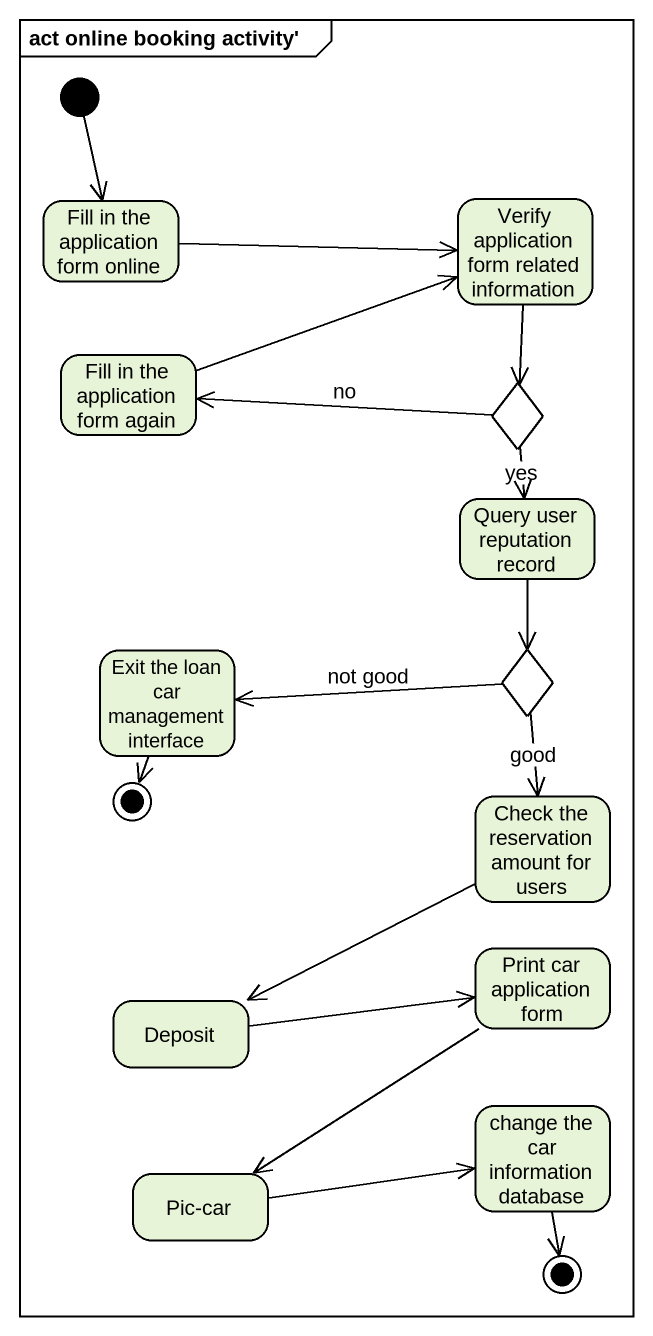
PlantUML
@startuml
mainframe act online booking activity'
hide empty description
state "Fill in the application form online" as Fill_in_the_application
state "Verify application form related information" as Verify_application_form
state "Fill in the application form again" as Fill_in_the_application_2
state choice1 <<choice>>
state "Query user reputation record" as Query_user_reputation_record
state "Exit the loan car management interface" as Exit_the_loan_car
state choice2 <<choice>>
state final1 <<end>>
state "Check the reservation amount for users" as Check_the_reservation
state Deposit
state "Print car application form" as Print_car_application_form
state "Pic-car" as Pic_car
state "change the car information database" as change_the_car_information
state final2 <<end>>
[*] --> Fill_in_the_application
Fill_in_the_application -right-> Verify_application_form
Verify_application_form --> choice1
Fill_in_the_application_2 -right-> Verify_application_form
choice1 -left-> Fill_in_the_application_2 : no
choice1 --> Query_user_reputation_record : yes
Query_user_reputation_record --> choice2
Exit_the_loan_car --> final1
choice2 -left-> Exit_the_loan_car : not good
choice2 --> Check_the_reservation : good
Check_the_reservation -left-> Deposit
Deposit -right-> Print_car_application_form
Print_car_application_form --> Pic_car
Pic_car -right-> change_the_car_information
change_the_car_information --> final2
@enduml
